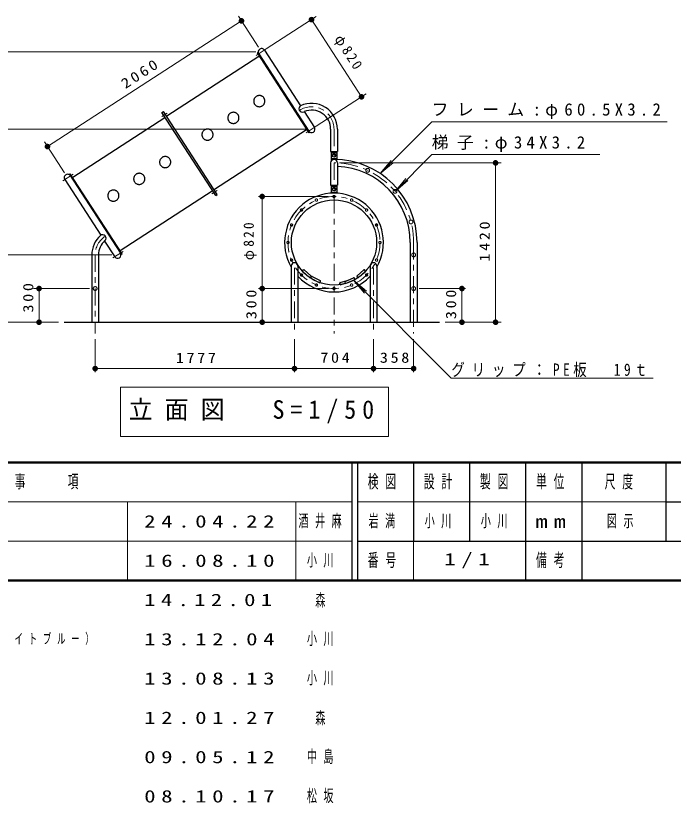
# Model space of a CAD drawing. Units: millimetres on the paper, scale 1:50. Extents: x -365 to 0, y -40 to 257.
# Drawn here: x -298.4 to -181.2, y -39.7 to 100.6 of the extents above; entities that cross this region are included whole.
import ezdxf
from ezdxf.enums import TextEntityAlignment as Align

# ---------------------------------------------------------------- set-up
doc = ezdxf.new("R2010")
doc.units = ezdxf.units.MM
doc.linetypes.add('USER1', pattern=[4.5, 2.5, -2])
doc.linetypes.add('USER2', pattern=[6, 3, -1, 1, -1])
doc.layers.add('LY_1', color=7, linetype='Continuous', lineweight=13)
doc.styles.add('ＭＳ ゴシック', font='')
doc.styles.get('ＭＳ ゴシック').set_extended_font_data('MS Gothic')

# ---------------------------------------------------------------- blocks, each defined once
blk = doc.blocks.new('filled_dot')
at = {"color": 0, "linetype": 'Continuous', "lineweight": -2, "const_width": 1.25}
blk.add_lwpolyline([(-0.625, 0, 1), (0.625, 0, 1)], format="xyb", close=True, dxfattribs=at)

msp = doc.modelspace()

# ---------------------------------------------------------------- linework, layer by layer
at = {"layer": 'LY_1'}
for p, q in [((-292.758, 77.321), (-258.167, 99.721)), ((-255.121, 95.017), (-258.711, 100.561)), ((-253.738, 94.721), (-244.836, 100.485)), ((-245.675, 99.942), (-236.761, 86.176)), ((-255.577, 94.177), (-311.699, 94.177)), ((-244.823, 80.955), (-235.922, 86.72)), ((-224.249, 81.741), (-233.412, 72.504)), ((-224.249, 81.741), (-182.244, 81.741)), ((-246.663, 80.412), (-302.895, 80.412)), ((-289.711, 72.617), (-293.301, 78.161)), ((-224.249, 75.875), (-230.785, 69.339)), ((-224.249, 75.875), (-194.244, 75.875)), ((-240.663, 74.412), (-211.858, 74.412)), ((-233.412, 72.504), (-231.493, 74.81)), ((-233.412, 72.504), (-231.122, 74.442)), ((-212.858, 74.412), (-212.858, 46.012)), ((-230.785, 69.339), (-228.856, 71.637)), ((-230.785, 69.339), (-228.487, 71.267)), ((-242.663, 68.412), (-255.134, 68.412)), ((-254.468, 52.012), (-254.468, 68.412)), ((-281.253, 58.012), (-302.895, 58.012)), ((-238.176, 53.494), (-236.248, 51.196)), ((-238.176, 53.494), (-235.878, 51.566)), ((-220.746, 36.064), (-238.176, 53.494)), ((-285.253, 52.012), (-295.253, 52.012)), ((-294.253, 46.012), (-294.253, 52.012)), ((-242.663, 52.012), (-255.134, 52.012)), ((-254.468, 46.012), (-254.468, 52.012)), ((-226.463, 52.012), (-218.191, 52.012)), ((-218.858, 52.012), (-218.858, 46.012)), ((-290.772, 46.012), (-311.699, 46.012)), ((-290.772, 46.012), (-302.895, 46.012)), ((-290.772, 46.012), (-295.253, 46.012)), ((-254.468, 46.012), (-253.468, 46.012)), ((-221.858, 46.012), (-218.191, 46.012)), ((-221.858, 46.012), (-211.858, 46.012)), ((-284.253, 43.012), (-284.253, 37.085)), ((-248.705, 43.012), (-248.705, 37.085)), ((-234.62, 43.012), (-234.62, 37.085)), ((-227.463, 43.012), (-227.463, 37.085)), ((-248.705, 37.752), (-284.253, 37.752)), ((-234.62, 37.752), (-248.705, 37.752)), ((-227.463, 37.752), (-234.62, 37.752)), ((-220.746, 36.064), (-184.746, 36.064)), ((-279.758, 34.457), (-279.758, 25.657)), ((-231.958, 34.457), (-279.758, 34.457)), ((-231.958, 25.657), (-231.958, 34.457)), ((-279.758, 25.657), (-231.958, 25.657)), ((-365, 14), (-238.5, 14)), ((-278.5, 14), (-278.5, 0)), ((-248.5, 14), (-248.5, 0)), ((-237.5, 14), (-182.5, 14)), ((-365, 7), (-238.5, 7)), ((-227.5, 7), (-227.5, 0))]:
    msp.add_line(p, q, dxfattribs=at)
at = {"layer": 'LY_1', "linetype": 'USER2'}
for p, q in [((-255.555, 93.544), (-253.733, 94.724)), ((-272.342, 82.673), (-271.402, 83.282)), ((-246.64, 79.778), (-244.819, 80.958)), ((-241.663, 80.412), (-241.663, 44.012)), ((-288.19, 72.41), (-290.011, 71.231)), ((-263.428, 68.907), (-262.488, 69.516)), ((-227.463, 60.212), (-227.463, 44.012)), ((-284.253, 58.012), (-284.253, 44.012)), ((-279.275, 58.645), (-281.097, 57.465)), ((-248.705, 55.73), (-248.705, 44.012)), ((-234.62, 55.73), (-234.62, 44.012))]:
    msp.add_line(p, q, dxfattribs=at)
at = {"layer": 'LY_1', "lineweight": 25}
for p, q in [((-255.248, 94.1), (-255.382, 94.013)), ((-254.069, 94.506), (-247.633, 84.567)), ((-255.041, 93.376), (-271.459, 82.744)), ((-255.382, 94.013), (-246.142, 79.744)), ((-255.085, 93.848), (-246.17, 80.083)), ((-272.343, 83.411), (-272.075, 83.585)), ((-262.755, 68.604), (-272.343, 83.411)), ((-262.487, 68.778), (-272.075, 83.585)), ((-246.971, 83.544), (-245.155, 80.74)), ((-288.247, 71.873), (-271.829, 82.505)), ((-246.583, 80.316), (-263.001, 69.684)), ((-242.268, 80.412), (-242.268, 76.417)), ((-241.058, 80.412), (-241.058, 76.417)), ((-246.007, 79.831), (-246.142, 79.744)), ((-242.268, 76.417), (-241.058, 76.417)), ((-242.163, 76.417), (-242.163, 74.752)), ((-242.163, 76.217), (-241.163, 76.217)), ((-241.163, 76.417), (-241.163, 75.008)), ((-242.268, 74.412), (-242.268, 70.412)), ((-241.058, 74.412), (-241.058, 70.412)), ((-288.823, 72.358), (-288.688, 72.445)), ((-288.823, 72.358), (-279.745, 58.34)), ((-279.448, 58.176), (-288.688, 72.445)), ((-289.675, 71.448), (-283.239, 61.51)), ((-242.268, 70.417), (-241.058, 70.417)), ((-242.163, 70.412), (-242.163, 69.002)), ((-242.163, 70.217), (-241.163, 70.217)), ((-241.163, 70.412), (-241.163, 69.002)), ((-279.789, 58.813), (-263.371, 69.444)), ((-262.755, 68.604), (-262.487, 68.778)), ((-282.577, 60.487), (-280.761, 57.683)), ((-228.068, 60.212), (-228.068, 46.012)), ((-226.858, 60.212), (-226.858, 46.012)), ((-284.858, 58.012), (-284.858, 46.012)), ((-283.648, 58.012), (-283.648, 46.012)), ((-279.582, 58.089), (-279.448, 58.176)), ((-249.31, 56.012), (-249.31, 46.012)), ((-248.1, 56.012), (-248.1, 46.012)), ((-247.305, 55.127), (-247.121, 55.338)), ((-247.305, 55.127), (-245.95, 53.942)), ((-246.979, 55.348), (-245.775, 54.294)), ((-237.55, 54.294), (-236.346, 55.348)), ((-237.375, 53.942), (-236.02, 55.127)), ((-236.02, 55.127), (-236.205, 55.338)), ((-235.225, 56.012), (-235.225, 46.012)), ((-234.015, 56.012), (-234.015, 46.012)), ((-245.95, 53.942), (-245.766, 54.153)), ((-245.822, 53.857), (-245.697, 54.108)), ((-245.822, 53.857), (-244.21, 53.056)), ((-245.563, 54.153), (-244.13, 53.441)), ((-240.572, 53.089), (-239.344, 53.419)), ((-239.647, 53.293), (-238.17, 53.909)), ((-239.593, 52.904), (-237.931, 53.596)), ((-237.931, 53.596), (-238.039, 53.855)), ((-237.375, 53.942), (-237.56, 54.153)), ((-244.21, 53.056), (-244.085, 53.307)), ((-240.57, 52.696), (-240.642, 52.966)), ((-240.57, 52.696), (-239.613, 52.953)), ((-239.593, 52.904), (-239.7, 53.162)), ((-289.772, 46.012), (-222.858, 46.012)), ((-238.5, 21), (-238.5, 0)), ((-237.5, 21), (-237.5, 0)), ((-227.5, 21), (-227.5, 7)), ((-217.5, 21), (-217.5, 7)), ((-207.5, 21), (-207.5, 0)), ((-197.5, 21), (-197.5, 7)), ((-182.5, 21), (-182.5, 7)), ((-182.5, 14), (-70, 14)), ((-237.5, 7), (0, 7)), ((-197.5, 7), (-197.5, 0))]:
    msp.add_line(p, q, dxfattribs=at)
at = {"layer": 'LY_1', "linetype": 'USER1', "lineweight": 25}
msp.add_line((-242.163, 75.217), (-241.163, 75.217), dxfattribs=at)
at = {"layer": 'LY_1', "linetype": 'USER1'}
msp.add_line((-242.163, 69.217), (-241.163, 69.217), dxfattribs=at)
at = {"layer": 'LY_1', "lineweight": 50}
for p, q in [((-365, 21), (0, 21)), ((-365, 0), (0, 0))]:
    msp.add_line(p, q, dxfattribs=at)
at = {"layer": 'LY_1', "lineweight": 25}
for points in [[(-255.828, 84.877), (-255.778, 84.807), (-255.722, 84.741), (-255.66, 84.681), (-255.593, 84.626), (-255.522, 84.577), (-255.446, 84.535), (-255.367, 84.499), (-255.285, 84.47), (-255.201, 84.449), (-255.116, 84.435), (-255.029, 84.428), (-254.942, 84.429), (-254.855, 84.438), (-254.77, 84.454), (-254.686, 84.477), (-254.604, 84.508), (-254.525, 84.545), (-254.45, 84.59), (-254.379, 84.64), (-254.313, 84.697), (-254.251, 84.759), (-254.196, 84.826), (-254.146, 84.897), (-254.103, 84.973), (-254.066, 85.052), (-254.037, 85.133), (-254.014, 85.217), (-253.999, 85.303), (-253.992, 85.389), (-253.992, 85.476), (-254, 85.562), (-254.016, 85.647), (-254.038, 85.731), (-254.068, 85.812), (-254.105, 85.89), (-254.149, 85.964), (-254.199, 86.035), (-254.255, 86.1), (-254.317, 86.161), (-254.384, 86.216), (-254.455, 86.265), (-254.531, 86.307), (-254.61, 86.343), (-254.691, 86.372), (-254.775, 86.393), (-254.861, 86.407), (-254.948, 86.413), (-255.035, 86.412), (-255.121, 86.404), (-255.207, 86.388), (-255.291, 86.364), (-255.373, 86.334), (-255.451, 86.296), (-255.527, 86.252), (-255.598, 86.202), (-255.664, 86.145), (-255.726, 86.083), (-255.781, 86.016), (-255.831, 85.944), (-255.874, 85.869), (-255.911, 85.79), (-255.94, 85.708), (-255.963, 85.624), (-255.977, 85.539), (-255.985, 85.452), (-255.984, 85.366), (-255.977, 85.279), (-255.961, 85.194), (-255.939, 85.111), (-255.909, 85.03), (-255.872, 84.952)], [(-258.766, 82.975), (-258.816, 83.045), (-258.872, 83.111), (-258.934, 83.171), (-259, 83.226), (-259.072, 83.275), (-259.147, 83.318), (-259.226, 83.353), (-259.308, 83.382), (-259.392, 83.403), (-259.478, 83.417), (-259.564, 83.424), (-259.651, 83.423), (-259.738, 83.414), (-259.824, 83.398), (-259.908, 83.375), (-259.989, 83.344), (-260.068, 83.307), (-260.143, 83.262), (-260.214, 83.212), (-260.281, 83.155), (-260.342, 83.093), (-260.398, 83.026), (-260.448, 82.955), (-260.491, 82.879), (-260.527, 82.8), (-260.557, 82.719), (-260.579, 82.635), (-260.594, 82.549), (-260.601, 82.463), (-260.601, 82.376), (-260.593, 82.29), (-260.578, 82.205), (-260.555, 82.121), (-260.525, 82.04), (-260.488, 81.962), (-260.444, 81.888), (-260.394, 81.817), (-260.338, 81.752), (-260.276, 81.691), (-260.21, 81.636), (-260.138, 81.587), (-260.063, 81.545), (-259.984, 81.509), (-259.902, 81.481), (-259.818, 81.459), (-259.732, 81.445), (-259.646, 81.439), (-259.559, 81.44), (-259.472, 81.448), (-259.386, 81.464), (-259.302, 81.488), (-259.221, 81.518), (-259.142, 81.556), (-259.067, 81.6), (-258.996, 81.651), (-258.929, 81.707), (-258.868, 81.769), (-258.812, 81.836), (-258.762, 81.908), (-258.719, 81.983), (-258.683, 82.062), (-258.653, 82.144), (-258.631, 82.228), (-258.616, 82.313), (-258.609, 82.4), (-258.609, 82.486), (-258.617, 82.573), (-258.632, 82.658), (-258.655, 82.741), (-258.685, 82.822), (-258.722, 82.9)], [(-263.382, 79.985), (-263.432, 80.056), (-263.488, 80.121), (-263.55, 80.182), (-263.617, 80.237), (-263.688, 80.286), (-263.764, 80.328), (-263.843, 80.364), (-263.924, 80.392), (-264.009, 80.414), (-264.094, 80.428), (-264.181, 80.434), (-264.268, 80.433), (-264.355, 80.425), (-264.44, 80.409), (-264.524, 80.385), (-264.606, 80.355), (-264.685, 80.317), (-264.76, 80.273), (-264.831, 80.222), (-264.897, 80.166), (-264.959, 80.104), (-265.014, 80.037), (-265.064, 79.965), (-265.107, 79.89), (-265.144, 79.811), (-265.173, 79.729), (-265.196, 79.645), (-265.21, 79.56), (-265.218, 79.473), (-265.218, 79.387), (-265.21, 79.3), (-265.194, 79.215), (-265.172, 79.132), (-265.142, 79.051), (-265.105, 78.973), (-265.061, 78.898), (-265.011, 78.828), (-264.955, 78.762), (-264.893, 78.702), (-264.826, 78.647), (-264.755, 78.598), (-264.679, 78.555), (-264.6, 78.52), (-264.519, 78.491), (-264.434, 78.47), (-264.349, 78.456), (-264.262, 78.449), (-264.175, 78.45), (-264.088, 78.459), (-264.003, 78.475), (-263.919, 78.498), (-263.837, 78.529), (-263.758, 78.566), (-263.683, 78.61), (-263.612, 78.661), (-263.546, 78.718), (-263.484, 78.78), (-263.429, 78.847), (-263.379, 78.918), (-263.336, 78.994), (-263.299, 79.073), (-263.27, 79.154), (-263.247, 79.238), (-263.233, 79.324), (-263.225, 79.41), (-263.225, 79.497), (-263.233, 79.583), (-263.249, 79.668), (-263.271, 79.752), (-263.301, 79.833), (-263.338, 79.911)], [(-272.615, 74.006), (-272.565, 73.936), (-272.509, 73.87), (-272.447, 73.81), (-272.381, 73.755), (-272.309, 73.706), (-272.234, 73.663), (-272.155, 73.628), (-272.073, 73.599), (-271.989, 73.578), (-271.903, 73.564), (-271.816, 73.557), (-271.729, 73.558), (-271.643, 73.567), (-271.557, 73.583), (-271.473, 73.606), (-271.392, 73.637), (-271.313, 73.674), (-271.238, 73.718), (-271.166, 73.769), (-271.1, 73.826), (-271.039, 73.887), (-270.983, 73.955), (-270.933, 74.026), (-270.89, 74.102), (-270.853, 74.181), (-270.824, 74.262), (-270.802, 74.346), (-270.787, 74.432), (-270.78, 74.518), (-270.78, 74.605), (-270.788, 74.691), (-270.803, 74.776), (-270.826, 74.86), (-270.856, 74.941), (-270.893, 75.019), (-270.936, 75.093), (-270.987, 75.164), (-271.043, 75.229), (-271.104, 75.29), (-271.171, 75.345), (-271.243, 75.394), (-271.318, 75.436), (-271.397, 75.472), (-271.479, 75.5), (-271.563, 75.522), (-271.649, 75.536), (-271.735, 75.542), (-271.822, 75.541), (-271.909, 75.533), (-271.995, 75.517), (-272.079, 75.493), (-272.16, 75.463), (-272.239, 75.425), (-272.314, 75.381), (-272.385, 75.33), (-272.452, 75.274), (-272.513, 75.212), (-272.569, 75.145), (-272.618, 75.073), (-272.662, 74.998), (-272.698, 74.919), (-272.728, 74.837), (-272.75, 74.753), (-272.765, 74.668), (-272.772, 74.581), (-272.772, 74.495), (-272.764, 74.408), (-272.749, 74.323), (-272.726, 74.24), (-272.696, 74.159), (-272.659, 74.081)], [(-277.232, 71.017), (-277.182, 70.946), (-277.126, 70.88), (-277.064, 70.82), (-276.997, 70.765), (-276.926, 70.716), (-276.85, 70.674), (-276.771, 70.638), (-276.689, 70.609), (-276.605, 70.588), (-276.52, 70.574), (-276.433, 70.567), (-276.346, 70.568), (-276.259, 70.577), (-276.174, 70.593), (-276.09, 70.617), (-276.008, 70.647), (-275.929, 70.685), (-275.854, 70.729), (-275.783, 70.779), (-275.717, 70.836), (-275.655, 70.898), (-275.6, 70.965), (-275.55, 71.037), (-275.507, 71.112), (-275.47, 71.191), (-275.441, 71.273), (-275.418, 71.357), (-275.403, 71.442), (-275.396, 71.529), (-275.396, 71.615), (-275.404, 71.701), (-275.42, 71.787), (-275.442, 71.87), (-275.472, 71.951), (-275.509, 72.029), (-275.553, 72.104), (-275.603, 72.174), (-275.659, 72.24), (-275.721, 72.3), (-275.788, 72.355), (-275.859, 72.404), (-275.935, 72.446), (-276.014, 72.482), (-276.095, 72.511), (-276.179, 72.532), (-276.265, 72.546), (-276.352, 72.553), (-276.439, 72.552), (-276.526, 72.543), (-276.611, 72.527), (-276.695, 72.504), (-276.777, 72.473), (-276.855, 72.436), (-276.931, 72.391), (-277.002, 72.341), (-277.068, 72.284), (-277.13, 72.222), (-277.185, 72.155), (-277.235, 72.084), (-277.278, 72.008), (-277.315, 71.929), (-277.344, 71.847), (-277.367, 71.764), (-277.381, 71.678), (-277.389, 71.592), (-277.388, 71.505), (-277.381, 71.419), (-277.365, 71.334), (-277.343, 71.25), (-277.313, 71.169), (-277.276, 71.091)], [(-280.17, 69.114), (-280.22, 69.184), (-280.276, 69.25), (-280.337, 69.311), (-280.404, 69.366), (-280.476, 69.414), (-280.551, 69.457), (-280.63, 69.493), (-280.712, 69.521), (-280.796, 69.543), (-280.882, 69.557), (-280.968, 69.563), (-281.055, 69.562), (-281.142, 69.554), (-281.228, 69.538), (-281.312, 69.514), (-281.393, 69.484), (-281.472, 69.446), (-281.547, 69.402), (-281.618, 69.351), (-281.685, 69.295), (-281.746, 69.233), (-281.802, 69.166), (-281.852, 69.094), (-281.895, 69.019), (-281.931, 68.94), (-281.961, 68.858), (-281.983, 68.774), (-281.998, 68.688), (-282.005, 68.602), (-282.005, 68.515), (-281.997, 68.429), (-281.982, 68.344), (-281.959, 68.261), (-281.929, 68.18), (-281.892, 68.102), (-281.848, 68.027), (-281.798, 67.957), (-281.742, 67.891), (-281.68, 67.83), (-281.614, 67.775), (-281.542, 67.727), (-281.467, 67.684), (-281.388, 67.649), (-281.306, 67.62), (-281.222, 67.598), (-281.136, 67.584), (-281.049, 67.578), (-280.962, 67.579), (-280.876, 67.587), (-280.79, 67.604), (-280.706, 67.627), (-280.625, 67.658), (-280.546, 67.695), (-280.471, 67.739), (-280.4, 67.79), (-280.333, 67.846), (-280.272, 67.908), (-280.216, 67.975), (-280.166, 68.047), (-280.123, 68.122), (-280.087, 68.201), (-280.057, 68.283), (-280.035, 68.367), (-280.02, 68.453), (-280.013, 68.539), (-280.013, 68.626), (-280.021, 68.712), (-280.036, 68.797), (-280.059, 68.88), (-280.089, 68.962), (-280.126, 69.04)]]:
    msp.add_lwpolyline(points, close=True, dxfattribs=at)
for centre, radius in [((-241.663, 75.717), 0.3), ((-241.663, 69.717), 0.3), ((-241.663, 60.212), 7.595)]:
    msp.add_circle(centre, radius, dxfattribs=at)
at = {"layer": 'LY_1', "linetype": 'USER1'}
for centre, radius in [((-235.661, 73.081), 0.34), ((-230.785, 69.339), 0.34), ((-244.801, 67.787), 0.21), ((-241.663, 68.412), 0.21), ((-238.525, 67.787), 0.21), ((-247.461, 66.01), 0.21), ((-235.864, 66.01), 0.21), ((-249.238, 63.35), 0.21), ((-234.087, 63.35), 0.21), ((-227.946, 63.887), 0.34), ((-249.863, 60.212), 0.21), ((-233.463, 60.212), 0.21), ((-227.463, 58.012), 0.34), ((-249.238, 57.074), 0.21), ((-234.087, 57.074), 0.21), ((-247.461, 54.413), 0.21), ((-235.864, 54.413), 0.21), ((-284.253, 52.012), 0.34), ((-244.801, 52.636), 0.21), ((-241.663, 52.012), 0.21), ((-238.525, 52.636), 0.21), ((-227.463, 52.012), 0.34)]:
    msp.add_circle(centre, radius, dxfattribs=at)
at = {"layer": 'LY_1', "linetype": 'USER2'}
msp.add_circle((-241.663, 60.212), 8.2, dxfattribs=at)
at = {"layer": 'LY_1', "lineweight": 25}
for centre, radius, start, end in [((-254.577, 94.177), 0.605, 32.92614, 212.92613), ((-255.074, 93.427), 0.06, 302.92616, 32.92616), ((-247.306, 84.059), 0.605, 114.25187, 294.25187), ((-245.663, 80.412), 4.605, 0, 115.37685), ((-245.663, 80.412), 3.395, 0, 112.66101), ((-271.861, 82.555), 0.06, 302.92616, 32.92616), ((-271.492, 82.795), 0.06, 212.92616, 302.92616), ((-246.551, 80.265), 0.06, 32.92616, 122.92617), ((-245.663, 80.412), 0.605, 212.92614, 32.92614), ((-241.663, 74.412), 0.605, 0, 180), ((-241.663, 60.212), 14.805, 0, 90), ((-241.663, 60.212), 13.595, 0, 87.44938), ((-289.167, 71.777), 0.605, 32.92531, 212.927), ((-288.279, 71.923), 0.06, 212.92615, 302.92616), ((-263.338, 69.394), 0.06, 32.92616, 122.92617), ((-262.969, 69.633), 0.06, 122.92617, 212.92616), ((-241.663, 60.212), 8.805, 330.2925, 209.7075), ((-280.253, 58.012), 4.605, 131.6004, 180), ((-280.253, 58.012), 3.395, 131.6004, 180), ((-282.909, 61.003), 0.605, 311.60041, 131.6004), ((-280.253, 58.012), 0.605, 212.92808, 32.92424), ((-279.756, 58.762), 0.06, 122.92617, 212.92616), ((-248.705, 56.012), 0.605, 0, 180), ((-234.62, 56.012), 0.605, 0, 180), ((-247.045, 55.272), 0.1, 48.82753, 138.82753), ((-236.28, 55.272), 0.1, 41.17247, 131.17247), ((-241.663, 60.212), 8.805, 223.01754, 316.98247), ((-245.841, 54.219), 0.1, 318.82753, 48.82753), ((-245.608, 54.063), 0.1, 63.6, 153.6), ((-244.175, 53.352), 0.1, 333.6, 63.6), ((-238.131, 53.816), 0.1, 22.62, 112.62), ((-237.484, 54.219), 0.1, 131.17247, 221.17247), ((-240.546, 52.992), 0.1, 105.08, 195.08), ((-239.608, 53.201), 0.1, 112.62, 202.62)]:
    msp.add_arc(centre, radius, start, end, dxfattribs=at)
at = {"layer": 'LY_1', "linetype": 'USER2'}
for centre, radius, start, end in [((-245.663, 80.412), 4, 0, 122.92612), ((-241.663, 60.212), 14.2, 0, 90), ((-280.253, 58.012), 4, 122.92614, 180)]:
    msp.add_arc(centre, radius, start, end, dxfattribs=at)

# ---------------------------------------------------------------- block references
at = {"layer": 'LY_1', "xscale": 0.4, "yscale": 0.4}
for p, rotation in [((-258.167, 99.721), 212.9), ((-245.675, 99.942), 302.9), ((-236.761, 86.176), 122.9), ((-292.758, 77.321), 32.9), ((-212.858, 74.412), 270), ((-254.468, 68.412), 270), ((-294.253, 52.012), 270), ((-254.468, 52.012), 270), ((-218.858, 52.012), 270), ((-294.253, 46.012), 90), ((-254.468, 46.012), 90), ((-218.858, 46.012), 90), ((-212.858, 46.012), 90), ((-248.705, 37.752), 180), ((-234.62, 37.752), 180), ((-227.463, 37.752), 180)]:
    msp.add_blockref('filled_dot', p, dxfattribs=dict(at, rotation=rotation))
msp.add_blockref('filled_dot', (-284.253, 37.752), dxfattribs=at)

# ---------------------------------------------------------------- texts
at = {"layer": 'LY_1', "style": 'ＭＳ ゴシック', "width": 0.6}
for p in [(-245, -3.5), (-245, -24.5)]:
    msp.add_text('森', height=2.199, dxfattribs=at).set_placement(p, align=Align.MIDDLE_LEFT)
at = {"layer": 'LY_1', "char_height": 1.833, "attachment_point": 8, "style": 'ＭＳ ゴシック'}
for s, insert, rotation in [('\\T1.33;\\W0.95;φ820', (-240.151, 93.251), 302.926), ('\\T1.33;\\W1.15;2060', (-275.647, 89.593), 32.926), ('\\T1.33;\\W0.95;φ820', (-255.468, 60.631), 90), ('\\T1.33;\\W1.15;1420', (-213.858, 60.635), 90), ('\\T1.33;\\W1.15;300', (-295.253, 50.598), 90), ('\\T1.33;\\W1.15;300', (-255.468, 49.428), 90), ('\\T1.33;\\W1.15;300', (-219.858, 49.428), 90)]:
    msp.add_mtext(s, dxfattribs=dict(at, insert=insert, rotation=rotation))
at = {"layer": 'LY_1', "style": 'ＭＳ ゴシック'}
for s, insert, char_height, attachment_point in [('\\T1.5;フレーム:φ60.5X3.2', (-224.244, 82.241), 2.199, 7), ('\\T1.5;梯子:φ34X3.2', (-224.244, 76.375), 2.199, 7), ('\\T1.33;\\W1.15;1777', (-266.051, 38.752), 1.833, 8), ('\\T1.33;\\W1.15;704', (-241.247, 38.752), 1.833, 8), ('\\T1.33;\\W1.15;358', (-230.625, 38.752), 1.833, 8), ('\\T1.51;\\W0.8;グリップ：PE板\u300019ｔ', (-220.746, 36.214), 2.199, 7), ('\\T1.5;\\W0.95;立面図\u3000S=1/50', (-255.858, 30.057), 3.299, 5), ('\\T1.64;\\W0.6;改\u3000\u3000訂\u3000\u3000事\u3000\u3000項', (-301.75, 17.5), 2.346, 5), ('\\T1.64;\\W0.6;検図', (-232.5, 17.5), 2.346, 5), ('\\T1.64;\\W0.6;設計', (-222.5, 17.5), 2.346, 5), ('\\T1.64;\\W0.6;製図', (-212.5, 17.5), 2.346, 5), ('\\T1.64;\\W0.6;単位', (-202.5, 17.5), 2.346, 5), ('\\T1.64;\\W0.6;尺度', (-190.25, 17.5), 2.346, 5), ('\\T1.5;\\W1.35;24.04.22', (-275.5, 10.5), 2.199, 4), ('\\T1.64;\\W0.6;酒井麻', (-248, 10.5), 2.199, 4), ('\\T1.64;\\W0.6;岩満', (-235.5, 10.5), 2.199, 4), ('\\T1.64;\\W0.6;小川', (-225.5, 10.5), 2.199, 4), ('\\T1.64;\\W0.6;小川', (-215.5, 10.5), 2.199, 4), ('\\T1.64;\\W0.6;図示', (-193, 10.5), 2.199, 4), ('\\T1.5;\\W1.35;mm', (-202.5, 10.5), 2.346, 5), ('\\T1.5;\\W1.35;16.08.10', (-275.5, 3.5), 2.199, 4), ('\\T1.64;\\W0.6;小川', (-246.5, 3.5), 2.199, 4), ('\\T1.64;\\W0.6;番号', (-232.5, 3.5), 2.346, 5), ('\\T1.5;\\W1.35;1/1', (-222, 3.5), 2.199, 4), ('\\T1.64;\\W0.6;備考', (-202.5, 3.5), 2.346, 5), ('\\T1.47;\\W1.35;14.12.01', (-275.5, -3.5), 2.199, 4), ('\\T1.64;\\W0.6;色変更\u3000鋼材部（イエロー）トンネル（グリーン／ライトブルー）', (-359.25, -10.5), 1.833, 4), ('\\T1.5;\\W1.35;13.12.04', (-275.5, -10.5), 2.199, 4), ('\\T1.64;\\W0.6;小川', (-246.5, -10.5), 2.199, 4), ('\\T1.5;\\W1.35;13.08.13', (-275.5, -17.5), 2.199, 4), ('\\T1.64;\\W0.6;小川', (-246.5, -17.5), 2.199, 4), ('\\T1.5;\\W1.35;12.01.27', (-275.5, -24.5), 2.199, 4), ('\\T1.5;\\W1.35;09.05.12', (-275.5, -31.5), 2.199, 4), ('\\T1.64;\\W0.6;中島', (-246.5, -31.5), 2.199, 4), ('\\T1.5;\\W1.35;08.10.17', (-275.5, -38.5), 2.199, 4), ('\\T1.64;\\W0.6;松坂', (-246.5, -38.5), 2.199, 4)]:
    msp.add_mtext(s, dxfattribs=dict(at, insert=insert, char_height=char_height, attachment_point=attachment_point))

doc.saveas('drawing.dxf')
